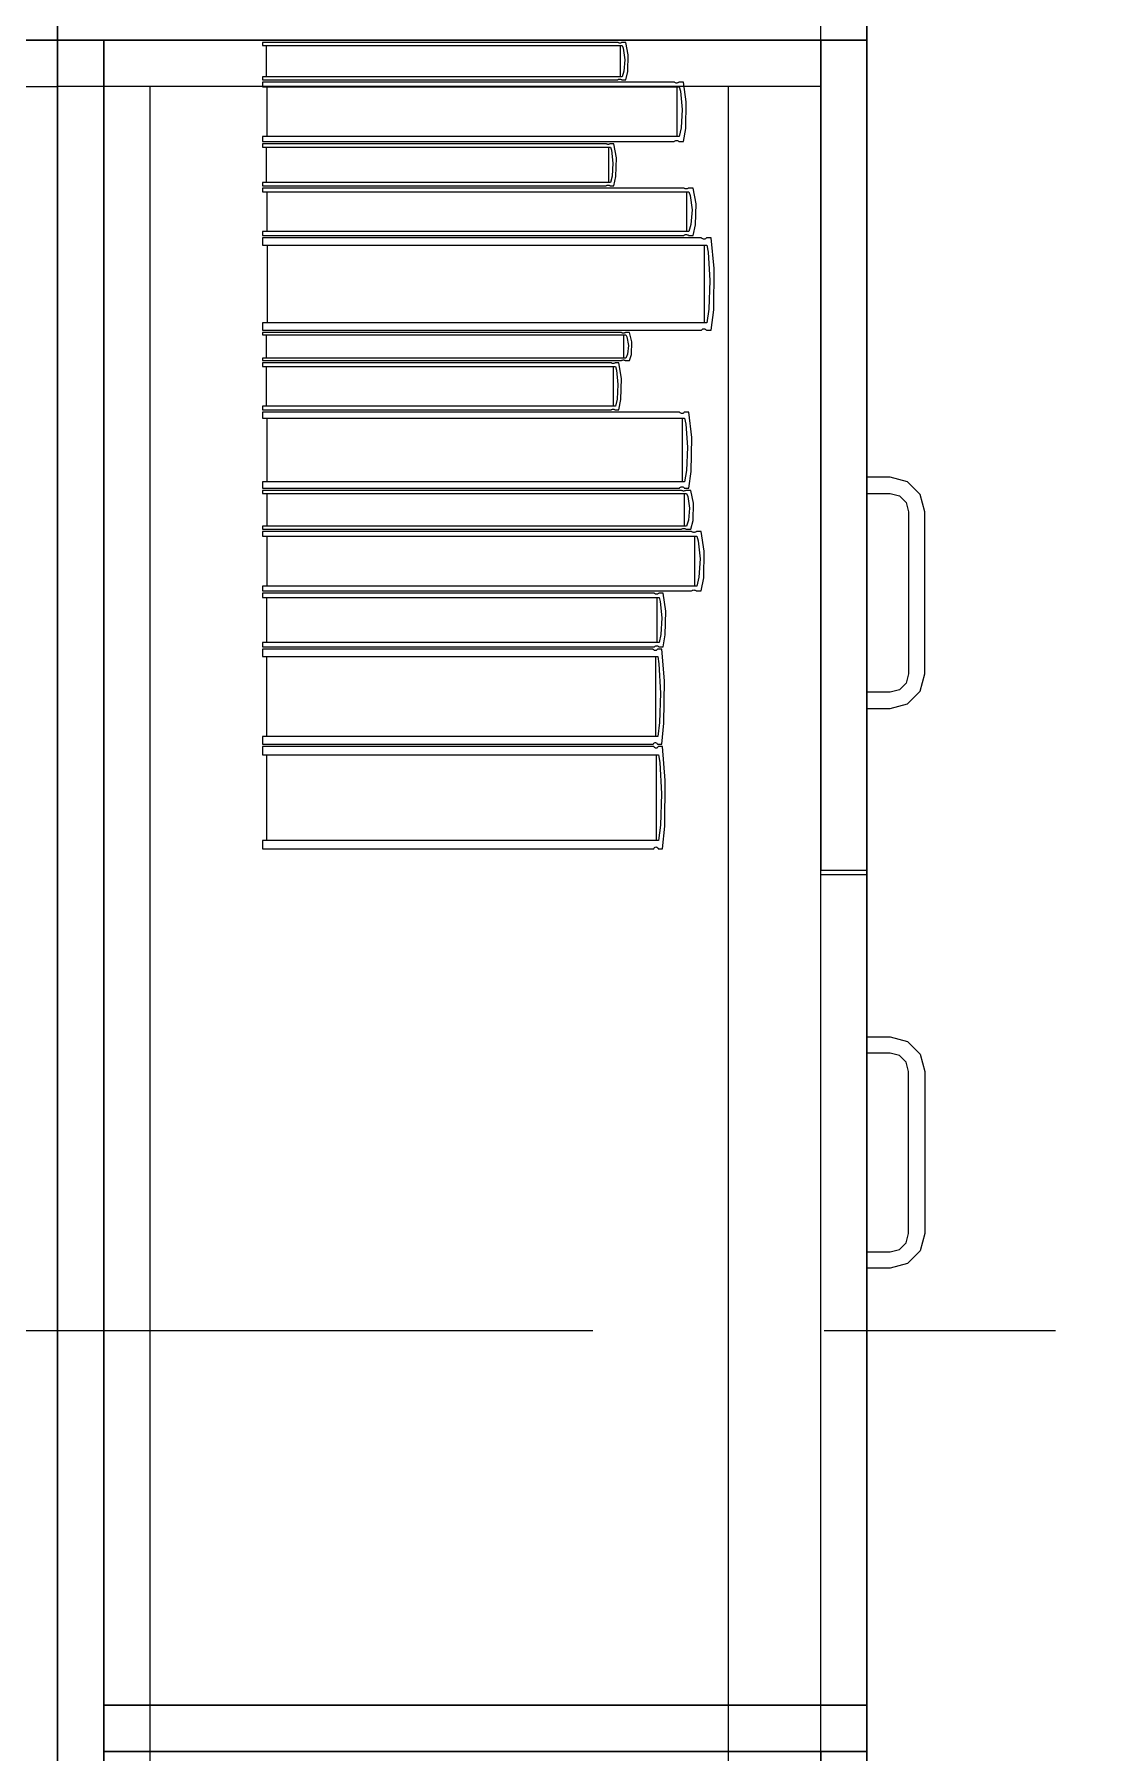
# Model space of a CAD drawing. Header units: inches. Extents: x -38 to 5698, y -33 to 92.
# Drawn here: x 211.525 to 211.983, y 34.224 to 34.967 of the extents above; entities that cross this region are included whole.
import ezdxf

# ---------------------------------------------------------------- set-up
doc = ezdxf.new("R2010")
doc.units = ezdxf.units.IN
doc.header["$MEASUREMENT"] = 0
doc.set_wipeout_variables(frame=1)
doc.linetypes.add('Punto & Raya', pattern=[0.65, 0.5, -0.075, 0, -0.075])
doc.linetypes.add('Wipeout_Contour', pattern=[1, 0, -1])
doc.layers.add('Interior - Mobiliario', color=7, linetype='Continuous')
doc.layers.add('Marcador - Secciones', color=251, linetype='Continuous')

msp = doc.modelspace()

# ---------------------------------------------------------------- linework, layer by layer
at = {"layer": 'Interior - Mobiliario', "color": 175, "linetype": 'Continuous', "lineweight": 13}
for p, q in [((211.55513, 34.96472), (211.55513, 33.50472)), ((211.86513, 34.96472), (211.55513, 34.96472)), ((211.7817, 34.95113), (211.7819, 34.95834)), ((211.86513, 33.50472), (211.86513, 34.96472)), ((211.77999, 34.9513), (211.77927, 34.94889)), ((211.78039, 34.95626), (211.77999, 34.9513)), ((211.78084, 34.9476), (211.7817, 34.95113)), ((211.82513, 34.94472), (211.57513, 34.94472)), ((211.77927, 34.94889), (211.62379, 34.94889)), ((211.62379, 34.94889), (211.62379, 34.9476)), ((211.62379, 34.9476), (211.7774, 34.9476)), ((211.80178, 34.9466), (211.62379, 34.9466)), ((211.62379, 34.9466), (211.62379, 34.94455)), ((211.62379, 34.94455), (211.80396, 34.94455)), ((211.62561, 34.94455), (211.62561, 34.923)), ((211.7774, 34.9476), (211.77752, 34.94769)), ((211.77752, 34.94769), (211.77773, 34.94778)), ((211.77773, 34.94778), (211.77795, 34.94784)), ((211.77795, 34.94784), (211.77817, 34.94787)), ((211.77817, 34.94787), (211.77841, 34.94787)), ((211.77841, 34.94787), (211.77863, 34.94783)), ((211.77863, 34.94783), (211.77885, 34.94776)), ((211.77885, 34.94776), (211.77905, 34.94766)), ((211.77905, 34.94766), (211.77913, 34.9476)), ((211.77913, 34.9476), (211.78084, 34.9476)), ((211.80188, 34.9465), (211.80178, 34.9466)), ((211.80211, 34.94634), (211.80188, 34.9465)), ((211.80236, 34.94624), (211.80211, 34.94634)), ((211.80263, 34.94618), (211.80236, 34.94624)), ((211.80289, 34.94617), (211.80263, 34.94618)), ((211.80316, 34.94622), (211.80289, 34.94617)), ((211.80305, 34.923), (211.80305, 34.94455)), ((211.80341, 34.94632), (211.80316, 34.94622)), ((211.80365, 34.94646), (211.80341, 34.94632)), ((211.8038, 34.9466), (211.80365, 34.94646)), ((211.80578, 34.9466), (211.8038, 34.9466)), ((211.80396, 34.94455), (211.8045, 34.9426)), ((211.807, 34.93805), (211.80578, 34.9466)), ((211.86513, 34.94472), (211.82513, 34.94472)), ((211.8045, 34.9426), (211.80526, 34.93474)), ((211.80677, 34.92657), (211.807, 34.93805)), ((211.80526, 34.93474), (211.80479, 34.92684)), ((211.80396, 34.923), (211.62379, 34.923)), ((211.62379, 34.923), (211.62379, 34.92095)), ((211.80178, 34.92095), (211.80193, 34.92108)), ((211.80193, 34.92108), (211.80217, 34.92123)), ((211.80217, 34.92123), (211.80242, 34.92133)), ((211.80242, 34.92133), (211.80268, 34.92138)), ((211.80268, 34.92138), (211.80295, 34.92137)), ((211.80295, 34.92137), (211.80322, 34.92131)), ((211.80322, 34.92131), (211.80347, 34.9212)), ((211.80347, 34.9212), (211.8037, 34.92105)), ((211.8037, 34.92105), (211.8038, 34.92095)), ((211.80479, 34.92684), (211.80396, 34.923)), ((211.80578, 34.92095), (211.80677, 34.92657)), ((211.62379, 34.92095), (211.80178, 34.92095)), ((211.77241, 34.91995), (211.62379, 34.91995)), ((211.62379, 34.91995), (211.62379, 34.91849)), ((211.62379, 34.91849), (211.77422, 34.91849)), ((211.62531, 34.91849), (211.62531, 34.90321)), ((211.77249, 34.91988), (211.77241, 34.91995)), ((211.77268, 34.91977), (211.77249, 34.91988)), ((211.77289, 34.91969), (211.77268, 34.91977)), ((211.77311, 34.91965), (211.77289, 34.91969)), ((211.77334, 34.91964), (211.77311, 34.91965)), ((211.77356, 34.91968), (211.77334, 34.91964)), ((211.77346, 34.90321), (211.77346, 34.91849)), ((211.77377, 34.91974), (211.77356, 34.91968)), ((211.77396, 34.91985), (211.77377, 34.91974)), ((211.77409, 34.91995), (211.77396, 34.91985)), ((211.77574, 34.91995), (211.77409, 34.91995)), ((211.77422, 34.91849), (211.77467, 34.91711)), ((211.77467, 34.91711), (211.77531, 34.91153)), ((211.77676, 34.91388), (211.77574, 34.91995)), ((211.77657, 34.90574), (211.77676, 34.91388)), ((211.8038, 34.92095), (211.80578, 34.92095)), ((211.77531, 34.91153), (211.77492, 34.90593)), ((211.77422, 34.90321), (211.62379, 34.90321)), ((211.62379, 34.90321), (211.62379, 34.90175)), ((211.62379, 34.90175), (211.77241, 34.90175)), ((211.80594, 34.90075), (211.62379, 34.90075)), ((211.62379, 34.90075), (211.62379, 34.89912)), ((211.62379, 34.89912), (211.80817, 34.89912)), ((211.62565, 34.89912), (211.62565, 34.88194)), ((211.77241, 34.90175), (211.77253, 34.90185)), ((211.77253, 34.90185), (211.77273, 34.90195)), ((211.77273, 34.90195), (211.77294, 34.90202)), ((211.77294, 34.90202), (211.77316, 34.90206)), ((211.77316, 34.90206), (211.77338, 34.90205)), ((211.77338, 34.90205), (211.7736, 34.90201)), ((211.7736, 34.90201), (211.77381, 34.90193)), ((211.77381, 34.90193), (211.77401, 34.90182)), ((211.77401, 34.90182), (211.77409, 34.90175)), ((211.77409, 34.90175), (211.77574, 34.90175)), ((211.77492, 34.90593), (211.77422, 34.90321)), ((211.77574, 34.90175), (211.77657, 34.90574)), ((211.80605, 34.90067), (211.80594, 34.90075)), ((211.80628, 34.90055), (211.80605, 34.90067)), ((211.80654, 34.90046), (211.80628, 34.90055)), ((211.80681, 34.90042), (211.80654, 34.90046)), ((211.80708, 34.90041), (211.80681, 34.90042)), ((211.80735, 34.90045), (211.80708, 34.90041)), ((211.80724, 34.88194), (211.80724, 34.89912)), ((211.80761, 34.90053), (211.80735, 34.90045)), ((211.80785, 34.90064), (211.80761, 34.90053)), ((211.808, 34.90075), (211.80785, 34.90064)), ((211.81003, 34.90075), (211.808, 34.90075)), ((211.80817, 34.89912), (211.80872, 34.89757)), ((211.81128, 34.89393), (211.81003, 34.90075)), ((211.80872, 34.89757), (211.8095, 34.8913)), ((211.8095, 34.8913), (211.80902, 34.885)), ((211.81105, 34.88479), (211.81128, 34.89393)), ((211.80902, 34.885), (211.80817, 34.88194)), ((211.81003, 34.8803), (211.81105, 34.88479)), ((211.80817, 34.88194), (211.62379, 34.88194)), ((211.62379, 34.88194), (211.62379, 34.8803)), ((211.62379, 34.8803), (211.80594, 34.8803)), ((211.81354, 34.8793), (211.62379, 34.8793)), ((211.62379, 34.8793), (211.62379, 34.8761)), ((211.80594, 34.8803), (211.80609, 34.88041)), ((211.80609, 34.88041), (211.80633, 34.88053)), ((211.80633, 34.88053), (211.80659, 34.88061)), ((211.80659, 34.88061), (211.80687, 34.88065)), ((211.80687, 34.88065), (211.80714, 34.88064)), ((211.80714, 34.88064), (211.80741, 34.88059)), ((211.80741, 34.88059), (211.80767, 34.88051)), ((211.80767, 34.88051), (211.8079, 34.88038)), ((211.8079, 34.88038), (211.808, 34.8803)), ((211.808, 34.8803), (211.81003, 34.8803)), ((211.81365, 34.87915), (211.81354, 34.8793)), ((211.81389, 34.8789), (211.81365, 34.87915)), ((211.81416, 34.87873), (211.81389, 34.8789)), ((211.81444, 34.87864), (211.81416, 34.87873)), ((211.81473, 34.87863), (211.81444, 34.87864)), ((211.81501, 34.87871), (211.81473, 34.87863)), ((211.81528, 34.87886), (211.81501, 34.87871)), ((211.81553, 34.87909), (211.81528, 34.87886)), ((211.81569, 34.8793), (211.81553, 34.87909)), ((211.8178, 34.8793), (211.81569, 34.8793)), ((211.8191, 34.86595), (211.8178, 34.8793)), ((211.62379, 34.8761), (211.81586, 34.8761)), ((211.62573, 34.8761), (211.62573, 34.84245)), ((211.81489, 34.84245), (211.81489, 34.8761)), ((211.81586, 34.8761), (211.81643, 34.87306)), ((211.81643, 34.87306), (211.81724, 34.86078)), ((211.81886, 34.84803), (211.8191, 34.86595)), ((211.81724, 34.86078), (211.81675, 34.84845)), ((211.81675, 34.84845), (211.81586, 34.84245)), ((211.8178, 34.83925), (211.81886, 34.84803)), ((211.81586, 34.84245), (211.62379, 34.84245)), ((211.62379, 34.84245), (211.62379, 34.83925)), ((211.81354, 34.83925), (211.8137, 34.83946)), ((211.8137, 34.83946), (211.81395, 34.83969)), ((211.81395, 34.83969), (211.81422, 34.83985)), ((211.81422, 34.83985), (211.8145, 34.83992)), ((211.8145, 34.83992), (211.81479, 34.83991)), ((211.81479, 34.83991), (211.81507, 34.83982)), ((211.81507, 34.83982), (211.81534, 34.83965)), ((211.81534, 34.83965), (211.81558, 34.83941)), ((211.81558, 34.83941), (211.81569, 34.83925)), ((211.62379, 34.83925), (211.81354, 34.83925)), ((211.77893, 34.83825), (211.62379, 34.83825)), ((211.62379, 34.83825), (211.62379, 34.83729)), ((211.62379, 34.83729), (211.78083, 34.83729)), ((211.62538, 34.83729), (211.62538, 34.82717)), ((211.77902, 34.8382), (211.77893, 34.83825)), ((211.77922, 34.83813), (211.77902, 34.8382)), ((211.77944, 34.83808), (211.77922, 34.83813)), ((211.77967, 34.83805), (211.77944, 34.83808)), ((211.7799, 34.83805), (211.77967, 34.83805)), ((211.78013, 34.83807), (211.7799, 34.83805)), ((211.78004, 34.82717), (211.78004, 34.83729)), ((211.78036, 34.83812), (211.78013, 34.83807)), ((211.78056, 34.83819), (211.78036, 34.83812)), ((211.78069, 34.83825), (211.78056, 34.83819)), ((211.78242, 34.83825), (211.78069, 34.83825)), ((211.78083, 34.83729), (211.7813, 34.83637)), ((211.7813, 34.83637), (211.78196, 34.83268)), ((211.78196, 34.83268), (211.78156, 34.82898)), ((211.78348, 34.83424), (211.78242, 34.83825)), ((211.78328, 34.82885), (211.78348, 34.83424)), ((211.81569, 34.83925), (211.8178, 34.83925)), ((211.78083, 34.82717), (211.62379, 34.82717)), ((211.62379, 34.82717), (211.62379, 34.82621)), ((211.62379, 34.82621), (211.77893, 34.82621)), ((211.77452, 34.82521), (211.62379, 34.82521)), ((211.62379, 34.82521), (211.62379, 34.82358)), ((211.77461, 34.82513), (211.77452, 34.82521)), ((211.7748, 34.82501), (211.77461, 34.82513)), ((211.77501, 34.82492), (211.7748, 34.82501)), ((211.77524, 34.82488), (211.77501, 34.82492)), ((211.77546, 34.82487), (211.77524, 34.82488)), ((211.77569, 34.82491), (211.77546, 34.82487)), ((211.7759, 34.82499), (211.77569, 34.82491)), ((211.7761, 34.8251), (211.7759, 34.82499)), ((211.77623, 34.82521), (211.7761, 34.8251)), ((211.7779, 34.82521), (211.77623, 34.82521)), ((211.77894, 34.81842), (211.7779, 34.82521)), ((211.77893, 34.82621), (211.77906, 34.82628)), ((211.77906, 34.82628), (211.77927, 34.82634)), ((211.77927, 34.82634), (211.77949, 34.82639)), ((211.77949, 34.82639), (211.77972, 34.82641)), ((211.77972, 34.82641), (211.77995, 34.82641)), ((211.77995, 34.82641), (211.78018, 34.82638)), ((211.78018, 34.82638), (211.7804, 34.82633)), ((211.7804, 34.82633), (211.7806, 34.82626)), ((211.7806, 34.82626), (211.78069, 34.82621)), ((211.78069, 34.82621), (211.78242, 34.82621)), ((211.78156, 34.82898), (211.78083, 34.82717)), ((211.78242, 34.82621), (211.78328, 34.82885)), ((211.62379, 34.82358), (211.77636, 34.82358)), ((211.62533, 34.82358), (211.62533, 34.80646)), ((211.77559, 34.80646), (211.77559, 34.82358)), ((211.77636, 34.82358), (211.77682, 34.82204)), ((211.77682, 34.82204), (211.77746, 34.81579)), ((211.77875, 34.8093), (211.77894, 34.81842)), ((211.77746, 34.81579), (211.77707, 34.80951)), ((211.77636, 34.80646), (211.62379, 34.80646)), ((211.62379, 34.80646), (211.62379, 34.80483)), ((211.62379, 34.80483), (211.77452, 34.80483)), ((211.80408, 34.80383), (211.62379, 34.80383)), ((211.62379, 34.80383), (211.62379, 34.80121)), ((211.77452, 34.80483), (211.77465, 34.80494)), ((211.77465, 34.80494), (211.77485, 34.80506)), ((211.77485, 34.80506), (211.77506, 34.80514)), ((211.77506, 34.80514), (211.77529, 34.80517)), ((211.77529, 34.80517), (211.77551, 34.80517)), ((211.77551, 34.80517), (211.77574, 34.80512)), ((211.77574, 34.80512), (211.77595, 34.80504)), ((211.77595, 34.80504), (211.77614, 34.80491)), ((211.77614, 34.80491), (211.77623, 34.80483)), ((211.77623, 34.80483), (211.7779, 34.80483)), ((211.77707, 34.80951), (211.77636, 34.80646)), ((211.7779, 34.80483), (211.77875, 34.8093)), ((211.80419, 34.80371), (211.80408, 34.80383)), ((211.80442, 34.80351), (211.80419, 34.80371)), ((211.80467, 34.80337), (211.80442, 34.80351)), ((211.80494, 34.80329), (211.80467, 34.80337)), ((211.80521, 34.80328), (211.80494, 34.80329)), ((211.80548, 34.80334), (211.80521, 34.80328)), ((211.80574, 34.80347), (211.80548, 34.80334)), ((211.80597, 34.80366), (211.80574, 34.80347)), ((211.80613, 34.80383), (211.80597, 34.80366)), ((211.80813, 34.80383), (211.80613, 34.80383)), ((211.80937, 34.79289), (211.80813, 34.80383)), ((211.62379, 34.80121), (211.80629, 34.80121)), ((211.62563, 34.80121), (211.62563, 34.77366)), ((211.80536, 34.77366), (211.80536, 34.80121)), ((211.80629, 34.80121), (211.80683, 34.79872)), ((211.80683, 34.79872), (211.8076, 34.78867)), ((211.8076, 34.78867), (211.80713, 34.77857)), ((211.80914, 34.77823), (211.80937, 34.79289)), ((211.80629, 34.77366), (211.62379, 34.77366)), ((211.62379, 34.77366), (211.62379, 34.77103)), ((211.80713, 34.77857), (211.80629, 34.77366)), ((211.80813, 34.77103), (211.80914, 34.77823)), ((211.89513, 34.77572), (211.88513, 34.77572)), ((211.88513, 34.77572), (211.88513, 34.76872)), ((211.90263, 34.77371), (211.89513, 34.77572)), ((211.90812, 34.76822), (211.90263, 34.77371)), ((211.62379, 34.77103), (211.80408, 34.77103)), ((211.80488, 34.77003), (211.62379, 34.77003)), ((211.62379, 34.77003), (211.62379, 34.76869)), ((211.62379, 34.76869), (211.80709, 34.76869)), ((211.62564, 34.76869), (211.62564, 34.75461)), ((211.80408, 34.77103), (211.80424, 34.77121)), ((211.80424, 34.77121), (211.80447, 34.7714)), ((211.80447, 34.7714), (211.80473, 34.77152)), ((211.80473, 34.77152), (211.805, 34.77158)), ((211.80498, 34.76997), (211.80488, 34.77003)), ((211.80522, 34.76987), (211.80498, 34.76997)), ((211.805, 34.77158), (211.80527, 34.77157)), ((211.80547, 34.7698), (211.80522, 34.76987)), ((211.80527, 34.77157), (211.80554, 34.7715)), ((211.80574, 34.76976), (211.80547, 34.7698)), ((211.80554, 34.7715), (211.80579, 34.77136)), ((211.80601, 34.76975), (211.80574, 34.76976)), ((211.80579, 34.77136), (211.80602, 34.77116)), ((211.80628, 34.76978), (211.80601, 34.76975)), ((211.80602, 34.77116), (211.80613, 34.77103)), ((211.80613, 34.77103), (211.80813, 34.77103)), ((211.80617, 34.75461), (211.80617, 34.76869)), ((211.80654, 34.76985), (211.80628, 34.76978)), ((211.80678, 34.76994), (211.80654, 34.76985)), ((211.80693, 34.77003), (211.80678, 34.76994)), ((211.80895, 34.77003), (211.80693, 34.77003)), ((211.80709, 34.76869), (211.80764, 34.76742)), ((211.80764, 34.76742), (211.80842, 34.76228)), ((211.81019, 34.76444), (211.80895, 34.77003)), ((211.88513, 34.76872), (211.89513, 34.76872)), ((211.89513, 34.76872), (211.89913, 34.76764)), ((211.89913, 34.76764), (211.90206, 34.76472)), ((211.91013, 34.76072), (211.90812, 34.76822)), ((211.80842, 34.76228), (211.80794, 34.75712)), ((211.80996, 34.75695), (211.81019, 34.76444)), ((211.90206, 34.76472), (211.90313, 34.76072)), ((211.90313, 34.76072), (211.90313, 34.69072)), ((211.91013, 34.69072), (211.91013, 34.76072)), ((211.80709, 34.75461), (211.62379, 34.75461)), ((211.62379, 34.75461), (211.62379, 34.75327)), ((211.62379, 34.75327), (211.80488, 34.75327)), ((211.80932, 34.75227), (211.62379, 34.75227)), ((211.62379, 34.75227), (211.62379, 34.75021)), ((211.62379, 34.75021), (211.81159, 34.75021)), ((211.62569, 34.75021), (211.62569, 34.72859)), ((211.80488, 34.75327), (211.80503, 34.75336)), ((211.80503, 34.75336), (211.80527, 34.75345)), ((211.80527, 34.75345), (211.80553, 34.75352)), ((211.80553, 34.75352), (211.8058, 34.75355)), ((211.8058, 34.75355), (211.80607, 34.75354)), ((211.80607, 34.75354), (211.80634, 34.75351)), ((211.80634, 34.75351), (211.8066, 34.75344)), ((211.8066, 34.75344), (211.80683, 34.75333)), ((211.80683, 34.75333), (211.80693, 34.75327)), ((211.80693, 34.75327), (211.80895, 34.75327)), ((211.80794, 34.75712), (211.80709, 34.75461)), ((211.80895, 34.75327), (211.80996, 34.75695)), ((211.80943, 34.75217), (211.80932, 34.75227)), ((211.80967, 34.75201), (211.80943, 34.75217)), ((211.80993, 34.7519), (211.80967, 34.75201)), ((211.8102, 34.75184), (211.80993, 34.7519)), ((211.81048, 34.75184), (211.8102, 34.75184)), ((211.81076, 34.75189), (211.81048, 34.75184)), ((211.81064, 34.72859), (211.81064, 34.75021)), ((211.81102, 34.75198), (211.81076, 34.75189)), ((211.81127, 34.75213), (211.81102, 34.75198)), ((211.81143, 34.75227), (211.81127, 34.75213)), ((211.81349, 34.75227), (211.81143, 34.75227)), ((211.81159, 34.75021), (211.81215, 34.74826)), ((211.81476, 34.74368), (211.81349, 34.75227)), ((211.81215, 34.74826), (211.81295, 34.74036)), ((211.81453, 34.73217), (211.81476, 34.74368)), ((211.81295, 34.74036), (211.81246, 34.73244)), ((211.81159, 34.72859), (211.62379, 34.72859)), ((211.62379, 34.72859), (211.62379, 34.72653)), ((211.81246, 34.73244), (211.81159, 34.72859)), ((211.81349, 34.72653), (211.81453, 34.73217)), ((211.62379, 34.72653), (211.80932, 34.72653)), ((211.79319, 34.72553), (211.62379, 34.72553)), ((211.62379, 34.72553), (211.62379, 34.72368)), ((211.62379, 34.72368), (211.79526, 34.72368)), ((211.62552, 34.72368), (211.62552, 34.70428)), ((211.79329, 34.72544), (211.79319, 34.72553)), ((211.79351, 34.7253), (211.79329, 34.72544)), ((211.79375, 34.7252), (211.79351, 34.7253)), ((211.794, 34.72515), (211.79375, 34.7252)), ((211.79425, 34.72514), (211.794, 34.72515)), ((211.7945, 34.72518), (211.79425, 34.72514)), ((211.7944, 34.70428), (211.7944, 34.72368)), ((211.79475, 34.72527), (211.7945, 34.72518)), ((211.79497, 34.7254), (211.79475, 34.72527)), ((211.79511, 34.72553), (211.79497, 34.7254)), ((211.797, 34.72553), (211.79511, 34.72553)), ((211.79526, 34.72368), (211.79578, 34.72193)), ((211.79578, 34.72193), (211.7965, 34.71485)), ((211.79816, 34.71783), (211.797, 34.72553)), ((211.80932, 34.72653), (211.80948, 34.72667)), ((211.80948, 34.72667), (211.80973, 34.72681)), ((211.80973, 34.72681), (211.80999, 34.72691)), ((211.80999, 34.72691), (211.81027, 34.72696)), ((211.81027, 34.72696), (211.81055, 34.72695)), ((211.81055, 34.72695), (211.81082, 34.72689)), ((211.81082, 34.72689), (211.81108, 34.72678)), ((211.81108, 34.72678), (211.81132, 34.72663)), ((211.81132, 34.72663), (211.81143, 34.72653)), ((211.81143, 34.72653), (211.81349, 34.72653)), ((211.7965, 34.71485), (211.79606, 34.70774)), ((211.79794, 34.7075), (211.79816, 34.71783)), ((211.79606, 34.70774), (211.79526, 34.70428)), ((211.797, 34.70243), (211.79794, 34.7075)), ((211.79526, 34.70428), (211.62379, 34.70428)), ((211.62379, 34.70428), (211.62379, 34.70243)), ((211.62379, 34.70243), (211.79319, 34.70243)), ((211.79262, 34.70143), (211.62379, 34.70143)), ((211.62379, 34.70143), (211.62379, 34.69814)), ((211.62379, 34.69814), (211.79468, 34.69814)), ((211.62552, 34.69814), (211.62552, 34.66357)), ((211.79271, 34.70128), (211.79262, 34.70143)), ((211.79293, 34.70102), (211.79271, 34.70128)), ((211.79317, 34.70085), (211.79293, 34.70102)), ((211.79342, 34.70076), (211.79317, 34.70085)), ((211.79319, 34.70243), (211.79334, 34.70256)), ((211.79334, 34.70256), (211.79356, 34.70269)), ((211.79367, 34.70075), (211.79342, 34.70076)), ((211.79356, 34.70269), (211.7938, 34.70278)), ((211.79392, 34.70082), (211.79367, 34.70075)), ((211.7938, 34.70278), (211.79405, 34.70282)), ((211.79382, 34.66357), (211.79382, 34.69814)), ((211.79417, 34.70098), (211.79392, 34.70082)), ((211.79405, 34.70282), (211.79431, 34.70282)), ((211.79439, 34.70121), (211.79417, 34.70098)), ((211.79431, 34.70282), (211.79456, 34.70276)), ((211.79453, 34.70143), (211.79439, 34.70121)), ((211.79641, 34.70143), (211.79453, 34.70143)), ((211.79456, 34.70276), (211.7948, 34.70266)), ((211.79468, 34.69814), (211.79519, 34.69502)), ((211.7948, 34.70266), (211.79502, 34.70252)), ((211.79502, 34.70252), (211.79511, 34.70243)), ((211.79511, 34.70243), (211.797, 34.70243)), ((211.79757, 34.68771), (211.79641, 34.70143)), ((211.79519, 34.69502), (211.79591, 34.6824)), ((211.90313, 34.69072), (211.90206, 34.68672)), ((211.90812, 34.68322), (211.91013, 34.69072)), ((211.79735, 34.6693), (211.79757, 34.68771)), ((211.89913, 34.68379), (211.89513, 34.68272)), ((211.90206, 34.68672), (211.89913, 34.68379)), ((211.79591, 34.6824), (211.79547, 34.66973)), ((211.88513, 34.68272), (211.88513, 34.67572)), ((211.89513, 34.68272), (211.88513, 34.68272)), ((211.89513, 34.67572), (211.90263, 34.67773)), ((211.90263, 34.67773), (211.90812, 34.68322)), ((211.79547, 34.66973), (211.79468, 34.66357)), ((211.79641, 34.66028), (211.79735, 34.6693)), ((211.88513, 34.67572), (211.89513, 34.67572)), ((211.79468, 34.66357), (211.62379, 34.66357)), ((211.62379, 34.66357), (211.62379, 34.66028)), ((211.79322, 34.66089), (211.79348, 34.66096)), ((211.79348, 34.66096), (211.79373, 34.66095)), ((211.79373, 34.66095), (211.79398, 34.66086)), ((211.62379, 34.66028), (211.79262, 34.66028)), ((211.79296, 34.65928), (211.62379, 34.65928)), ((211.62379, 34.65928), (211.62379, 34.65574)), ((211.62379, 34.65574), (211.79502, 34.65574)), ((211.62552, 34.65574), (211.62552, 34.61863)), ((211.79262, 34.66028), (211.79276, 34.6605)), ((211.79276, 34.6605), (211.79298, 34.66073)), ((211.79305, 34.65911), (211.79296, 34.65928)), ((211.79298, 34.66073), (211.79322, 34.66089)), ((211.79327, 34.65884), (211.79305, 34.65911)), ((211.79351, 34.65865), (211.79327, 34.65884)), ((211.79376, 34.65855), (211.79351, 34.65865)), ((211.79402, 34.65854), (211.79376, 34.65855)), ((211.79398, 34.66086), (211.79422, 34.66069)), ((211.79427, 34.65862), (211.79402, 34.65854)), ((211.79416, 34.61863), (211.79416, 34.65574)), ((211.79422, 34.66069), (211.79443, 34.66044)), ((211.79451, 34.65879), (211.79427, 34.65862)), ((211.79443, 34.66044), (211.79453, 34.66028)), ((211.79473, 34.65904), (211.79451, 34.65879)), ((211.79453, 34.66028), (211.79641, 34.66028)), ((211.79487, 34.65928), (211.79473, 34.65904)), ((211.79675, 34.65928), (211.79487, 34.65928)), ((211.79502, 34.65574), (211.79554, 34.65239)), ((211.79792, 34.64454), (211.79675, 34.65928)), ((211.79554, 34.65239), (211.79626, 34.63884)), ((211.79626, 34.63884), (211.79582, 34.62524)), ((211.7977, 34.62478), (211.79792, 34.64454)), ((211.79582, 34.62524), (211.79502, 34.61863)), ((211.79675, 34.61509), (211.7977, 34.62478)), ((211.79502, 34.61863), (211.62379, 34.61863)), ((211.62379, 34.61863), (211.62379, 34.61509)), ((211.62379, 34.61509), (211.79296, 34.61509)), ((211.79296, 34.61509), (211.7931, 34.61533)), ((211.7931, 34.61533), (211.79332, 34.61558)), ((211.79332, 34.61558), (211.79356, 34.61575)), ((211.79356, 34.61575), (211.79382, 34.61583)), ((211.79382, 34.61583), (211.79407, 34.61582)), ((211.79407, 34.61582), (211.79432, 34.61572)), ((211.79432, 34.61572), (211.79456, 34.61553)), ((211.79456, 34.61553), (211.79478, 34.61526)), ((211.79478, 34.61526), (211.79487, 34.61509)), ((211.79487, 34.61509), (211.79675, 34.61509)), ((211.88513, 34.60572), (211.86513, 34.60572)), ((211.88513, 34.60372), (211.86513, 34.60372)), ((211.88513, 34.53372), (211.89513, 34.53372)), ((211.88513, 34.52672), (211.88513, 34.53372)), ((211.89513, 34.53372), (211.90263, 34.53171)), ((211.90263, 34.53171), (211.90812, 34.52622)), ((211.89513, 34.52672), (211.88513, 34.52672)), ((211.89913, 34.52564), (211.89513, 34.52672)), ((211.90206, 34.52272), (211.89913, 34.52564)), ((211.90313, 34.51872), (211.90206, 34.52272)), ((211.90812, 34.52622), (211.91013, 34.51872)), ((211.90313, 34.44872), (211.90313, 34.51872)), ((211.91013, 34.51872), (211.91013, 34.44872)), ((211.90206, 34.44472), (211.90313, 34.44872)), ((211.91013, 34.44872), (211.90812, 34.44122)), ((211.88513, 34.44072), (211.89513, 34.44072)), ((211.88513, 34.43372), (211.88513, 34.44072)), ((211.89513, 34.44072), (211.89913, 34.44179)), ((211.89913, 34.44179), (211.90206, 34.44472)), ((211.90812, 34.44122), (211.90263, 34.43573)), ((211.89513, 34.43372), (211.88513, 34.43372)), ((211.90263, 34.43573), (211.89513, 34.43372))]:
    msp.add_line(p, q, dxfattribs=at)

# ---------------------------------------------------------------- next in the draw order: wipeouts: each hides what was drawn before it
at = {"color": 254, "linetype": 'Wipeout_Contour', "lineweight": 0, "ltscale": 6540.786574}
msp.add_wipeout([(211.88513, 34.22472), (211.88513, 34.24472), (211.55513, 34.24472), (211.55513, 34.22472)], dxfattribs=at).dxf.layer = 'Interior - Mobiliario'

# ---------------------------------------------------------------- next in the draw order: linework, layer by layer
at = {"layer": 'Interior - Mobiliario', "color": 175, "linetype": 'Continuous', "lineweight": 13}
for p, q in [((211.57513, 33.52472), (211.57513, 34.94472)), ((211.82513, 34.94472), (211.82513, 33.52472)), ((211.86513, 33.52472), (211.86513, 34.94472)), ((211.86513, 34.24472), (211.86513, 34.60372)), ((211.88513, 34.24472), (211.88513, 34.60372)), ((211.55513, 34.24472), (211.55513, 34.22472)), ((211.88513, 34.24472), (211.55513, 34.24472)), ((211.88513, 34.24472), (211.86513, 34.24472)), ((211.88513, 34.22472), (211.88513, 34.24472)), ((211.88513, 34.22472), (211.88513, 34.24472)), ((211.55513, 34.22472), (211.88513, 34.22472)), ((211.86513, 34.22472), (211.86513, 33.86572)), ((211.88513, 34.22472), (211.86513, 34.22472)), ((211.88513, 34.22472), (211.88513, 33.86572))]:
    msp.add_line(p, q, dxfattribs=at)
at = {"layer": 'Interior - Mobiliario', "color": 175, "linetype": 'Continuous', "lineweight": 30}
for p, q in [((211.88513, 34.24472), (211.55513, 34.24472)), ((211.55513, 34.24472), (211.55513, 34.22472)), ((211.88513, 34.24472), (211.88513, 34.22472)), ((211.88513, 34.22472), (211.55513, 34.22472))]:
    msp.add_line(p, q, dxfattribs=at)

# ---------------------------------------------------------------- next in the draw order: wipeouts: each hides what was drawn before it
at = {"color": 254, "linetype": 'Wipeout_Contour', "lineweight": 0, "ltscale": 6540.087365}
msp.add_wipeout([(211.55513, 33.50472), (211.55513, 34.96472), (211.53513, 34.96472), (211.53513, 33.50472)], dxfattribs=at).dxf.layer = 'Interior - Mobiliario'

# ---------------------------------------------------------------- next in the draw order: linework, layer by layer
at = {"layer": 'Interior - Mobiliario', "color": 175, "linetype": 'Continuous', "lineweight": 30}
for p, q in [((211.55513, 34.96472), (211.53513, 34.96472)), ((211.53513, 34.96472), (211.53513, 33.50472)), ((211.55513, 34.96472), (211.55513, 33.50472))]:
    msp.add_line(p, q, dxfattribs=at)
at = {"layer": 'Interior - Mobiliario', "color": 175, "linetype": 'Continuous', "lineweight": 13}
for p, q in [((211.53513, 34.96472), (211.53513, 33.50472)), ((211.55513, 34.96472), (211.53513, 34.96472)), ((211.55513, 33.50472), (211.55513, 34.96472)), ((211.53513, 34.94472), (211.53513, 33.52472)), ((211.57513, 34.94472), (211.53513, 34.94472)), ((211.55513, 34.24472), (211.55513, 34.22472)), ((211.88513, 34.24472), (211.55513, 34.24472)), ((211.55513, 34.22472), (211.88513, 34.22472))]:
    msp.add_line(p, q, dxfattribs=at)

# ---------------------------------------------------------------- next in the draw order: wipeouts: each hides what was drawn before it
at = {"color": 254, "linetype": 'Wipeout_Contour', "lineweight": 0, "ltscale": 6540.809223}
msp.add_wipeout([(211.88513, 34.96472), (211.88513, 34.98472), (211.53513, 34.98472), (211.53513, 34.96472)], dxfattribs=at).dxf.layer = 'Interior - Mobiliario'

# ---------------------------------------------------------------- next in the draw order: linework, layer by layer
at = {"layer": 'Interior - Mobiliario', "color": 175, "linetype": 'Continuous', "lineweight": 30}
for p, q in [((211.53513, 34.98472), (211.53513, 34.96472)), ((211.88513, 34.98472), (211.88513, 34.96472)), ((211.88513, 34.96472), (211.53513, 34.96472))]:
    msp.add_line(p, q, dxfattribs=at)
at = {"layer": 'Interior - Mobiliario', "color": 175, "linetype": 'Continuous', "lineweight": 13}
for p, q in [((211.53513, 34.98472), (211.53513, 34.96472)), ((211.53513, 34.98472), (211.53513, 34.94472)), ((211.53513, 33.48472), (211.53513, 34.98472)), ((211.86513, 34.94472), (211.86513, 34.98472)), ((211.88513, 34.96472), (211.88513, 34.98472)), ((211.88513, 34.98472), (211.88513, 33.48472)), ((211.53513, 34.96472), (211.88513, 34.96472)), ((211.53513, 34.96472), (211.53513, 33.50472)), ((211.88513, 34.96472), (211.53513, 34.96472)), ((211.55513, 34.96472), (211.55513, 33.50472)), ((211.88513, 34.96472), (211.55513, 34.96472)), ((211.55513, 34.96472), (211.55513, 33.50472)), ((211.86513, 34.96472), (211.55513, 34.96472)), ((211.55513, 34.96472), (211.55513, 33.50472)), ((211.86513, 34.96472), (211.55513, 34.96472)), ((211.7774, 34.96372), (211.62379, 34.96372)), ((211.62379, 34.96372), (211.62379, 34.96243)), ((211.62379, 34.96243), (211.77927, 34.96243)), ((211.62536, 34.96243), (211.62536, 34.94889)), ((211.77748, 34.96365), (211.7774, 34.96372)), ((211.77768, 34.96356), (211.77748, 34.96365)), ((211.7779, 34.96349), (211.77768, 34.96356)), ((211.77812, 34.96345), (211.7779, 34.96349)), ((211.77835, 34.96345), (211.77812, 34.96345)), ((211.77858, 34.96348), (211.77835, 34.96345)), ((211.77849, 34.94889), (211.77849, 34.96243)), ((211.7788, 34.96354), (211.77858, 34.96348)), ((211.77901, 34.96363), (211.7788, 34.96354)), ((211.77913, 34.96372), (211.77901, 34.96363)), ((211.78084, 34.96372), (211.77913, 34.96372)), ((211.77927, 34.96243), (211.77974, 34.9612)), ((211.77974, 34.9612), (211.78039, 34.95626)), ((211.7819, 34.95834), (211.78084, 34.96372)), ((211.86513, 33.50472), (211.86513, 34.96472)), ((211.86513, 33.50472), (211.86513, 34.96472)), ((211.86513, 34.96472), (211.86513, 34.60572)), ((211.88513, 34.96472), (211.86513, 34.96472)), ((211.88513, 33.50472), (211.88513, 34.96472)), ((211.88513, 33.50472), (211.88513, 34.96472)), ((211.88513, 34.96472), (211.88513, 34.60572))]:
    msp.add_line(p, q, dxfattribs=at)

# ---------------------------------------------------------------- next in the draw order: wipeouts: each hides what was drawn before it
at = {"color": 254, "linetype": 'Wipeout_Contour', "lineweight": 0, "ltscale": 6540.007382}
msp.add_wipeout([(211.51513, 33.50472), (211.53513, 33.50472), (211.53513, 34.96472), (211.51513, 34.96472)], dxfattribs=at).dxf.layer = 'Interior - Mobiliario'

# ---------------------------------------------------------------- next in the draw order: linework, layer by layer
at = {"layer": 'Interior - Mobiliario', "color": 175, "linetype": 'Continuous', "lineweight": 30}
for p, q in [((211.51513, 34.96472), (211.53513, 34.96472)), ((211.53513, 34.96472), (211.53513, 33.50472))]:
    msp.add_line(p, q, dxfattribs=at)
at = {"layer": 'Interior - Mobiliario', "color": 175, "linetype": 'Continuous', "lineweight": 13}
for p, q in [((211.51513, 34.96472), (211.53513, 34.96472)), ((211.53513, 34.96472), (211.53513, 33.50472)), ((211.49513, 34.94472), (211.53513, 34.94472)), ((211.53513, 34.94472), (211.53513, 33.52472))]:
    msp.add_line(p, q, dxfattribs=at)
at = {"layer": 'Marcador - Secciones', "color": 251, "linetype": 'Punto & Raya', "lineweight": 13}
msp.add_line((189.66665, 34.40671), (240.94026, 34.40671), dxfattribs=at)

# ---------------------------------------------------------------- next in the draw order: wipeouts: each hides what was drawn before it
at = {"color": 254, "linetype": 'Wipeout_Contour', "lineweight": 0, "ltscale": 6539.409544}
msp.add_wipeout([(211.18513, 34.96472), (211.53513, 34.96472), (211.53513, 34.98472), (211.18513, 34.98472)], dxfattribs=at).dxf.layer = 'Interior - Mobiliario'

# ---------------------------------------------------------------- next in the draw order: linework, layer by layer
at = {"layer": 'Interior - Mobiliario', "color": 175, "linetype": 'Continuous', "lineweight": 30}
for p in [(211.53513, 34.98472), (211.18513, 34.96472)]:
    msp.add_line(p, (211.53513, 34.96472), dxfattribs=at)
at = {"layer": 'Interior - Mobiliario', "color": 175, "linetype": 'Continuous', "lineweight": 13}
for p, q in [((211.53513, 34.98472), (211.53513, 34.96472)), ((211.53513, 34.98472), (211.53513, 34.94472)), ((211.53513, 33.48472), (211.53513, 34.98472)), ((211.53513, 34.96472), (211.18513, 34.96472)), ((211.18513, 34.96472), (211.53513, 34.96472)), ((211.53513, 34.96472), (211.53513, 33.50472))]:
    msp.add_line(p, q, dxfattribs=at)

doc.saveas('drawing.dxf')
